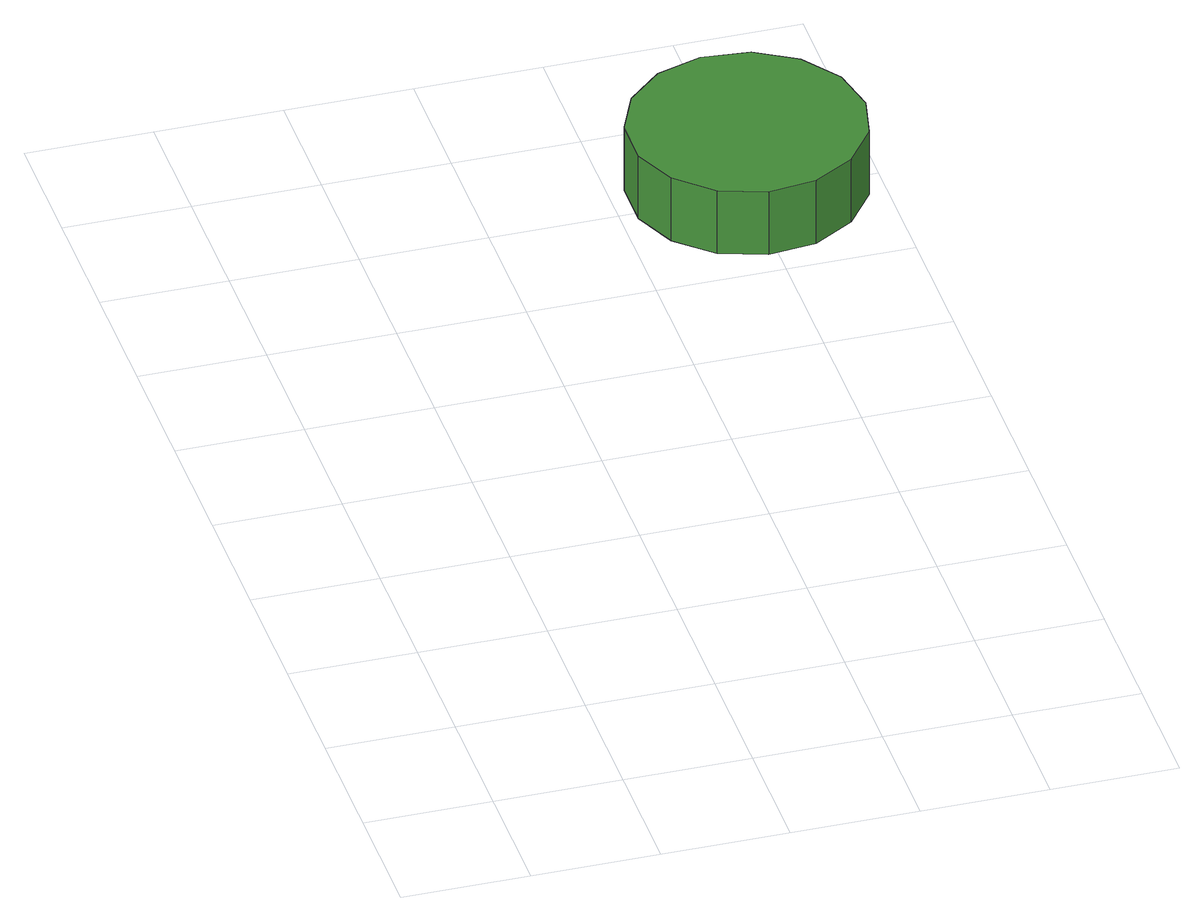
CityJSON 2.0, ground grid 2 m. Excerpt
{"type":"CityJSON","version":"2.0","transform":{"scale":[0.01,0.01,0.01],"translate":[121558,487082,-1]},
"CityObjects":{
"tree1":{"type":"SolitaryVegetationObject","attributes":{"function":"something"}},
"tree2":{"type":"SolitaryVegetationObject","attributes":{"function":"something"},"geometry":[{"type":"MultiSurface","lod":"1","boundaries":[[[0,1,2,3,4,5,6,7,8,9,10,11,12,13,14]],[[15,16,17,18,19,20,21,22,23,24,25,26,27,28,29]],[[0,29,28,1]],[[1,28,27,2]],[[2,27,26,3]],[[3,26,25,4]],[[4,25,24,5]],[[5,24,23,6]],[[6,23,22,7]],[[7,22,21,8]],[[8,21,20,9]],[[9,20,19,10]],[[10,19,18,11]],[[11,18,17,12]],[[12,17,16,13]],[[13,16,15,14]],[[14,15,29,0]]]}]},
"tree3":{"type":"SolitaryVegetationObject","attributes":{"function":"something"}}
},
"vertices":[
[987,1424,172],[971,1498,172],[926,1559,172],[861,1597,172],[785,1605,172],[713,1582,172],[657,1531,172],[626,1462,172],[626,1386,172],[657,1317,172],[713,1266,172],[785,1243,172],[861,1251,172],[926,1289,172],[971,1350,172],[971,1350,59],[926,1289,59],[861,1251,59],[785,1243,59],[713,1266,59],[657,1317,59],[626,1386,59],[626,1462,59],[657,1531,59],[713,1582,59],[785,1605,59],[861,1597,59],[926,1559,59],[971,1498,59],[987,1424,59]
]}
